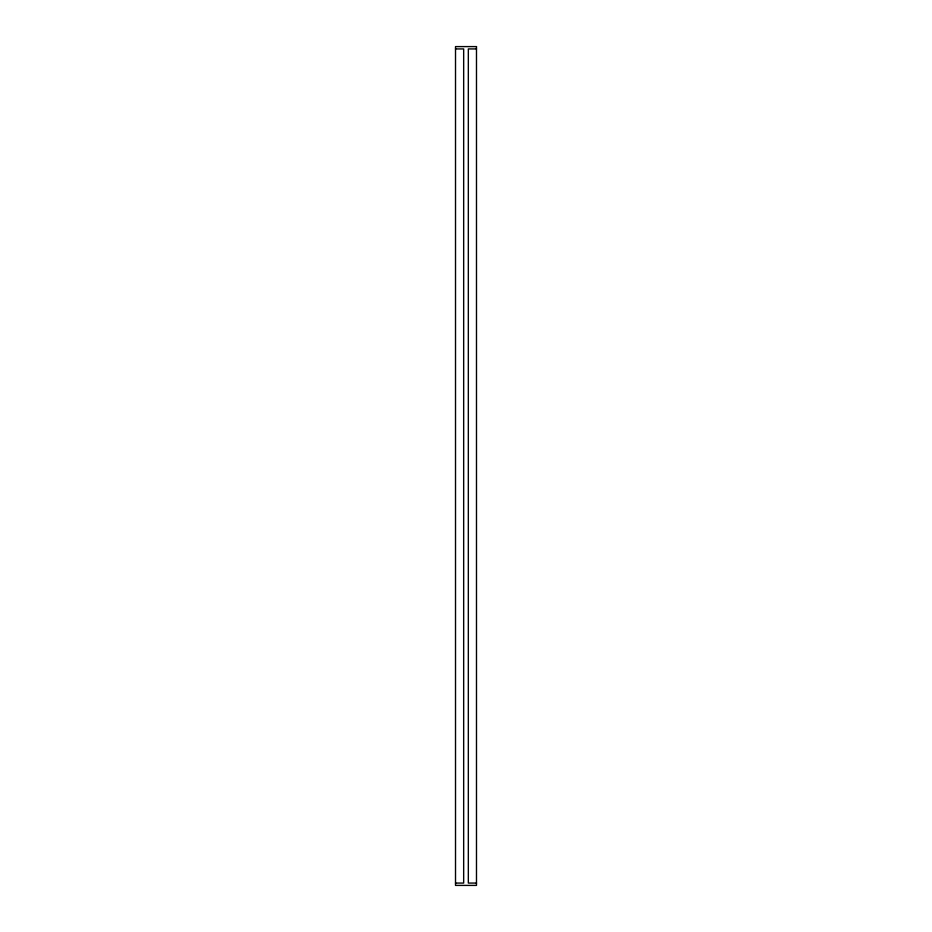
<?xml version="1.0" encoding="UTF-8"?>
<svg xmlns="http://www.w3.org/2000/svg" width="932" height="932" viewBox="0 0 932 932"><rect width="100%" height="100%" fill="white"/><g stroke="black" fill="none" stroke-linecap="round" stroke-linejoin="round"><path stroke-width="1.4" d="M455.515 48.93L463.67 48.93L463.67 883.07L455.515 883.07M476.485 48.93L468.33 48.93L468.33 883.07L476.485 883.07M476.485 46.6L455.515 46.6L455.515 885.4L476.485 885.4L476.485 46.6"/></g></svg>
